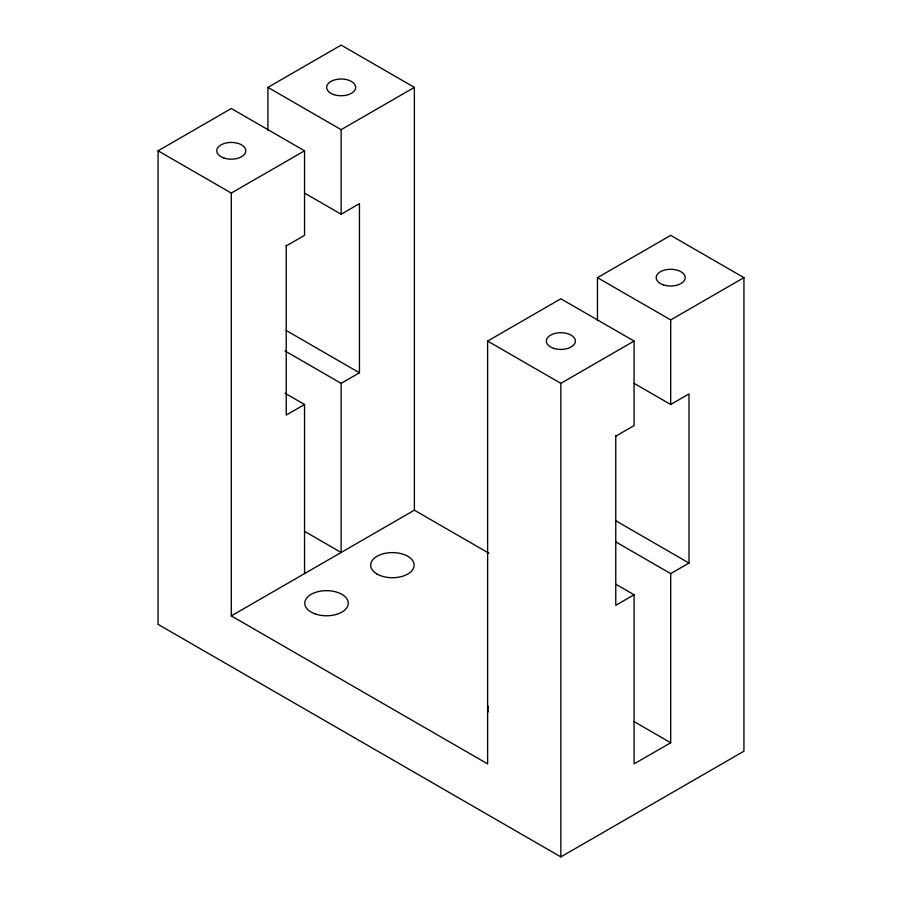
<?xml version="1.0" encoding="UTF-8"?>
<svg xmlns="http://www.w3.org/2000/svg" width="902" height="902" viewBox="0 0 902 902"><rect width="100%" height="100%" fill="white"/><g stroke="black" fill="none" stroke-linecap="round" stroke-linejoin="round"><path stroke-width="1.35" d="M597.462 320.616L597.462 277.647L670.705 235.366L743.936 277.647L743.936 751.197L560.852 856.9L158.064 624.353L158.064 150.803L231.295 108.522L304.538 150.803L304.538 235.366L286.227 245.93M267.917 130.35L267.917 87.381L341.148 45.1L414.379 87.381L414.379 510.194L231.295 615.897L231.295 193.084L158.064 150.803M231.295 193.084L304.538 150.803M267.917 87.381L341.148 129.662L414.379 87.381M304.538 193.084L341.148 214.225L359.458 203.649L359.458 372.785L341.148 383.35L285.009 350.934M304.538 573.616L304.538 404.491L286.227 415.067L286.227 245.243M231.295 615.897L487.621 763.881L487.621 341.069L560.852 298.787L634.083 341.069L634.083 425.631L615.773 436.196M487.621 341.069L560.852 383.35L634.083 341.069M597.462 277.647L670.705 319.928L743.936 277.647M634.083 383.35L670.705 404.491L689.004 393.915L689.004 563.04L670.705 573.616L615.773 541.899M670.705 573.616L670.705 742.741L634.083 763.881L634.083 594.756L615.773 605.321L615.773 435.497M286.227 330.504L359.458 372.785M615.773 520.758L689.004 563.04M285.009 393.216L304.538 404.491M615.773 584.18L634.083 594.756M414.379 510.194L488.839 553.185M304.538 531.334L341.148 552.475L341.148 383.35M634.083 721.6L670.705 742.741M670.705 319.928L670.705 404.491M560.852 383.35L560.852 856.9M341.148 129.662L341.148 214.225M488.388 711.723A21.749 12.56 0 0 1 488.32 706.277M315.632 614.093A21.749 12.56 0 0 0 348.251 603.212A21.749 12.56 0 0 0 315.632 592.343A21.749 12.56 0 0 0 315.632 614.093M377.036 574.044A21.749 12.56 0 0 0 413.42 568.407A21.749 12.56 0 0 0 386.789 553.027A21.749 12.56 0 0 0 377.036 574.044M553.602 348.319A14.5 8.366 0 0 0 575.352 341.069A14.5 8.366 0 0 0 553.602 333.819A14.5 8.366 0 0 0 553.602 348.319M333.898 94.631A14.5 8.366 0 0 0 355.647 87.381A14.5 8.366 0 0 0 333.898 80.131A14.5 8.366 0 0 0 333.898 94.631M224.046 158.053A14.5 8.366 0 0 0 245.795 150.803A14.5 8.366 0 0 0 224.046 143.553A14.5 8.366 0 0 0 224.046 158.053M663.455 284.897A14.5 8.366 0 0 0 685.204 277.647A14.5 8.366 0 0 0 663.455 270.397A14.5 8.366 0 0 0 663.455 284.897"/></g></svg>
